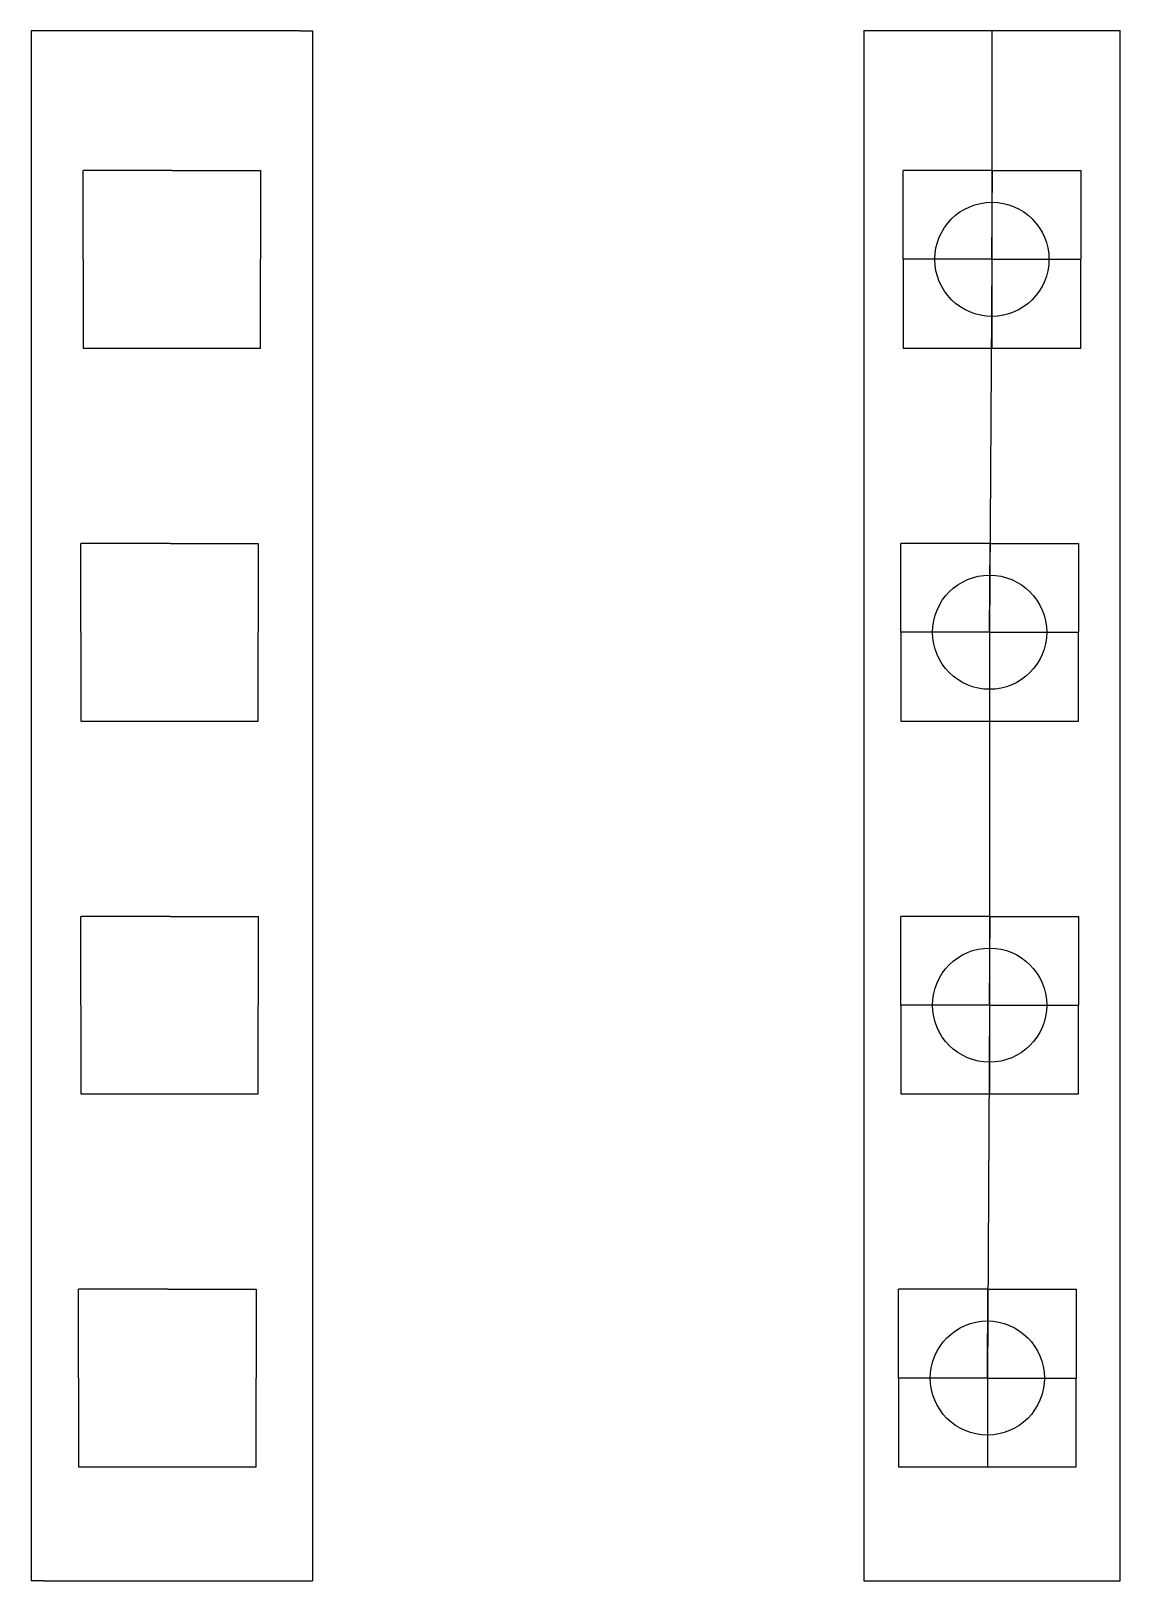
# Model space of a CAD drawing. Header units: millimetres. Extents: x 3290.9 to 3333.8, y 1451.3 to 1512.4.
import ezdxf

# ---------------------------------------------------------------- set-up
doc = ezdxf.new("R2010")
doc.units = ezdxf.units.MM

msp = doc.modelspace()

# ---------------------------------------------------------------- linework, layer by layer
for p, q in [((3291.413, 1512.398), (3290.913, 1512.398)), ((3290.913, 1512.398), (3290.913, 1451.298)), ((3301.513, 1512.398), (3291.413, 1512.398)), ((3301.513, 1512.398), (3302.013, 1512.398)), ((3302.013, 1512.398), (3302.013, 1451.298)), ((3323.743, 1512.398), (3323.743, 1451.298)), ((3333.843, 1512.398), (3323.743, 1512.398)), ((3328.793, 1512.398), (3328.793, 1503.398)), ((3333.843, 1451.298), (3333.843, 1512.398)), ((3296.484, 1506.898), (3292.963, 1506.898)), ((3292.963, 1503.398), (3292.963, 1506.898)), ((3296.484, 1506.898), (3299.963, 1506.898)), ((3299.963, 1506.898), (3299.963, 1503.398)), ((3328.814, 1506.898), (3325.293, 1506.898)), ((3325.293, 1503.398), (3325.293, 1506.898)), ((3328.793, 1503.398), (3328.814, 1506.898)), ((3328.814, 1506.898), (3332.293, 1506.898)), ((3332.293, 1506.898), (3332.293, 1503.398)), ((3292.963, 1503.398), (3292.963, 1499.898)), ((3299.963, 1499.898), (3299.963, 1503.398)), ((3328.793, 1503.398), (3325.293, 1503.398)), ((3325.293, 1503.398), (3325.293, 1499.898)), ((3328.793, 1503.398), (3328.703, 1488.698)), ((3328.793, 1503.398), (3332.293, 1503.398)), ((3328.793, 1503.398), (3328.793, 1499.898)), ((3332.293, 1499.898), (3332.293, 1503.398)), ((3292.963, 1499.898), (3296.463, 1499.898)), ((3296.463, 1499.898), (3299.963, 1499.898)), ((3325.293, 1499.898), (3328.793, 1499.898)), ((3328.793, 1499.898), (3332.293, 1499.898)), ((3296.394, 1492.198), (3292.873, 1492.198)), ((3292.873, 1488.698), (3292.873, 1492.198)), ((3296.394, 1492.198), (3299.873, 1492.198)), ((3299.873, 1492.198), (3299.873, 1488.698)), ((3328.724, 1492.198), (3325.203, 1492.198)), ((3325.203, 1488.698), (3325.203, 1492.198)), ((3328.703, 1488.698), (3328.724, 1492.198)), ((3328.724, 1492.198), (3332.203, 1492.198)), ((3332.203, 1492.198), (3332.203, 1488.698)), ((3292.873, 1488.698), (3292.873, 1485.198)), ((3299.873, 1485.198), (3299.873, 1488.698)), ((3328.703, 1488.698), (3325.203, 1488.698)), ((3325.203, 1488.698), (3325.203, 1485.198)), ((3328.703, 1488.698), (3332.203, 1488.698)), ((3328.703, 1488.698), (3328.703, 1485.198)), ((3328.703, 1488.698), (3328.703, 1473.998)), ((3332.203, 1485.198), (3332.203, 1488.698)), ((3292.873, 1485.198), (3296.373, 1485.198)), ((3296.373, 1485.198), (3299.873, 1485.198)), ((3325.203, 1485.198), (3328.703, 1485.198)), ((3328.703, 1485.198), (3332.203, 1485.198)), ((3296.394, 1477.498), (3292.873, 1477.498)), ((3292.873, 1473.998), (3292.873, 1477.498)), ((3296.394, 1477.498), (3299.873, 1477.498)), ((3299.873, 1477.498), (3299.873, 1473.998)), ((3328.724, 1477.498), (3325.203, 1477.498)), ((3325.203, 1473.998), (3325.203, 1477.498)), ((3328.703, 1473.998), (3328.724, 1477.498)), ((3328.724, 1477.498), (3332.203, 1477.498)), ((3332.203, 1477.498), (3332.203, 1473.998)), ((3292.873, 1473.998), (3292.873, 1470.498)), ((3299.873, 1470.498), (3299.873, 1473.998)), ((3328.703, 1473.998), (3325.203, 1473.998)), ((3325.203, 1473.998), (3325.203, 1470.498)), ((3328.703, 1473.998), (3328.613, 1459.298)), ((3328.703, 1473.998), (3332.203, 1473.998)), ((3328.703, 1473.998), (3328.703, 1470.498)), ((3332.203, 1470.498), (3332.203, 1473.998)), ((3292.873, 1470.498), (3296.373, 1470.498)), ((3296.373, 1470.498), (3299.873, 1470.498)), ((3325.203, 1470.498), (3328.703, 1470.498)), ((3328.703, 1470.498), (3332.203, 1470.498)), ((3296.304, 1462.798), (3292.783, 1462.798)), ((3292.783, 1459.298), (3292.783, 1462.798)), ((3296.304, 1462.798), (3299.783, 1462.798)), ((3299.783, 1462.798), (3299.783, 1459.298)), ((3328.634, 1462.798), (3325.113, 1462.798)), ((3325.113, 1459.298), (3325.113, 1462.798)), ((3328.613, 1459.298), (3328.634, 1462.798)), ((3328.634, 1462.798), (3332.113, 1462.798)), ((3332.113, 1462.798), (3332.113, 1459.298)), ((3292.783, 1459.298), (3292.783, 1455.798)), ((3299.783, 1455.798), (3299.783, 1459.298)), ((3328.613, 1459.298), (3325.113, 1459.298)), ((3325.113, 1459.298), (3325.113, 1455.798)), ((3328.613, 1459.298), (3332.113, 1459.298)), ((3328.613, 1459.298), (3328.613, 1455.798)), ((3332.113, 1455.798), (3332.113, 1459.298)), ((3292.783, 1455.798), (3296.283, 1455.798)), ((3296.283, 1455.798), (3299.783, 1455.798)), ((3325.113, 1455.798), (3328.613, 1455.798)), ((3328.613, 1455.798), (3332.113, 1455.798)), ((3291.413, 1451.298), (3290.913, 1451.298)), ((3291.413, 1451.298), (3301.513, 1451.298)), ((3301.513, 1451.298), (3302.013, 1451.298)), ((3323.743, 1451.298), (3333.843, 1451.298))]:
    msp.add_line(p, q)
for centre in [(3328.793, 1503.398), (3328.703, 1488.698), (3328.703, 1473.998), (3328.613, 1459.298)]:
    msp.add_circle(centre, 2.25)

doc.saveas('drawing.dxf')
